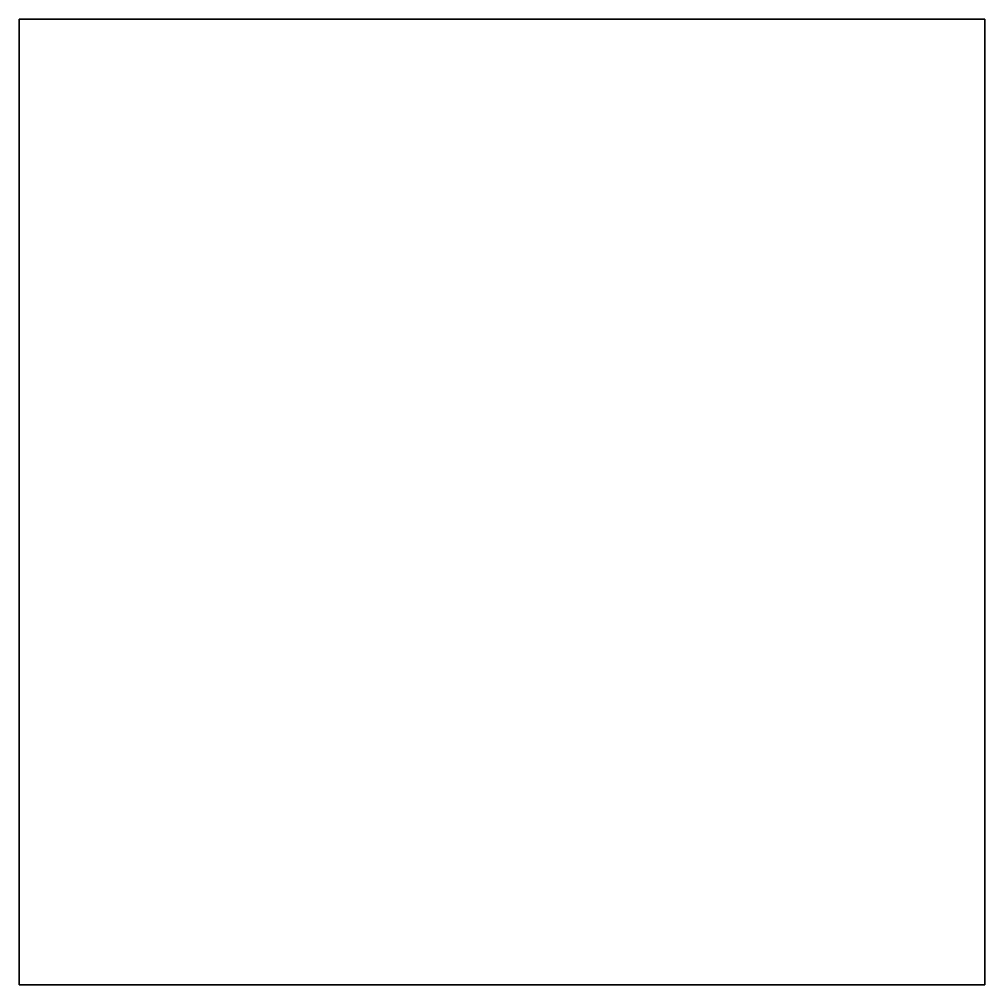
# Model space of a CAD drawing. Extents: x -2 to 2, y -4 to 0.
import ezdxf

# ---------------------------------------------------------------- set-up
doc = ezdxf.new("R2010")
doc.units = 0
doc.layers.add('COVER', color=6, linetype='CONTINUOUS')

msp = doc.modelspace()

# ---------------------------------------------------------------- linework, layer by layer
at = {"layer": 'COVER'}
for points in [[(-2, 0), (-2, -4), (-2, -4, 0.1), (-2, 0, 0.1)], [(2, 0, 0.1), (2, 0), (-2, 0), (-2, 0, 0.1)], [(2, 0), (2, -4), (-2, -4), (-2, 0)], [(-2, 0, 0.1), (-2, -4, 0.1), (2, -4, 0.1), (2, 0, 0.1)], [(2, -4, 0.1), (2, -4), (2, 0), (2, 0, 0.1)], [(-2, -4, 0.1), (-2, -4), (2, -4), (2, -4, 0.1)]]:
    msp.add_3dface(points, dxfattribs=at)

doc.saveas('drawing.dxf')
